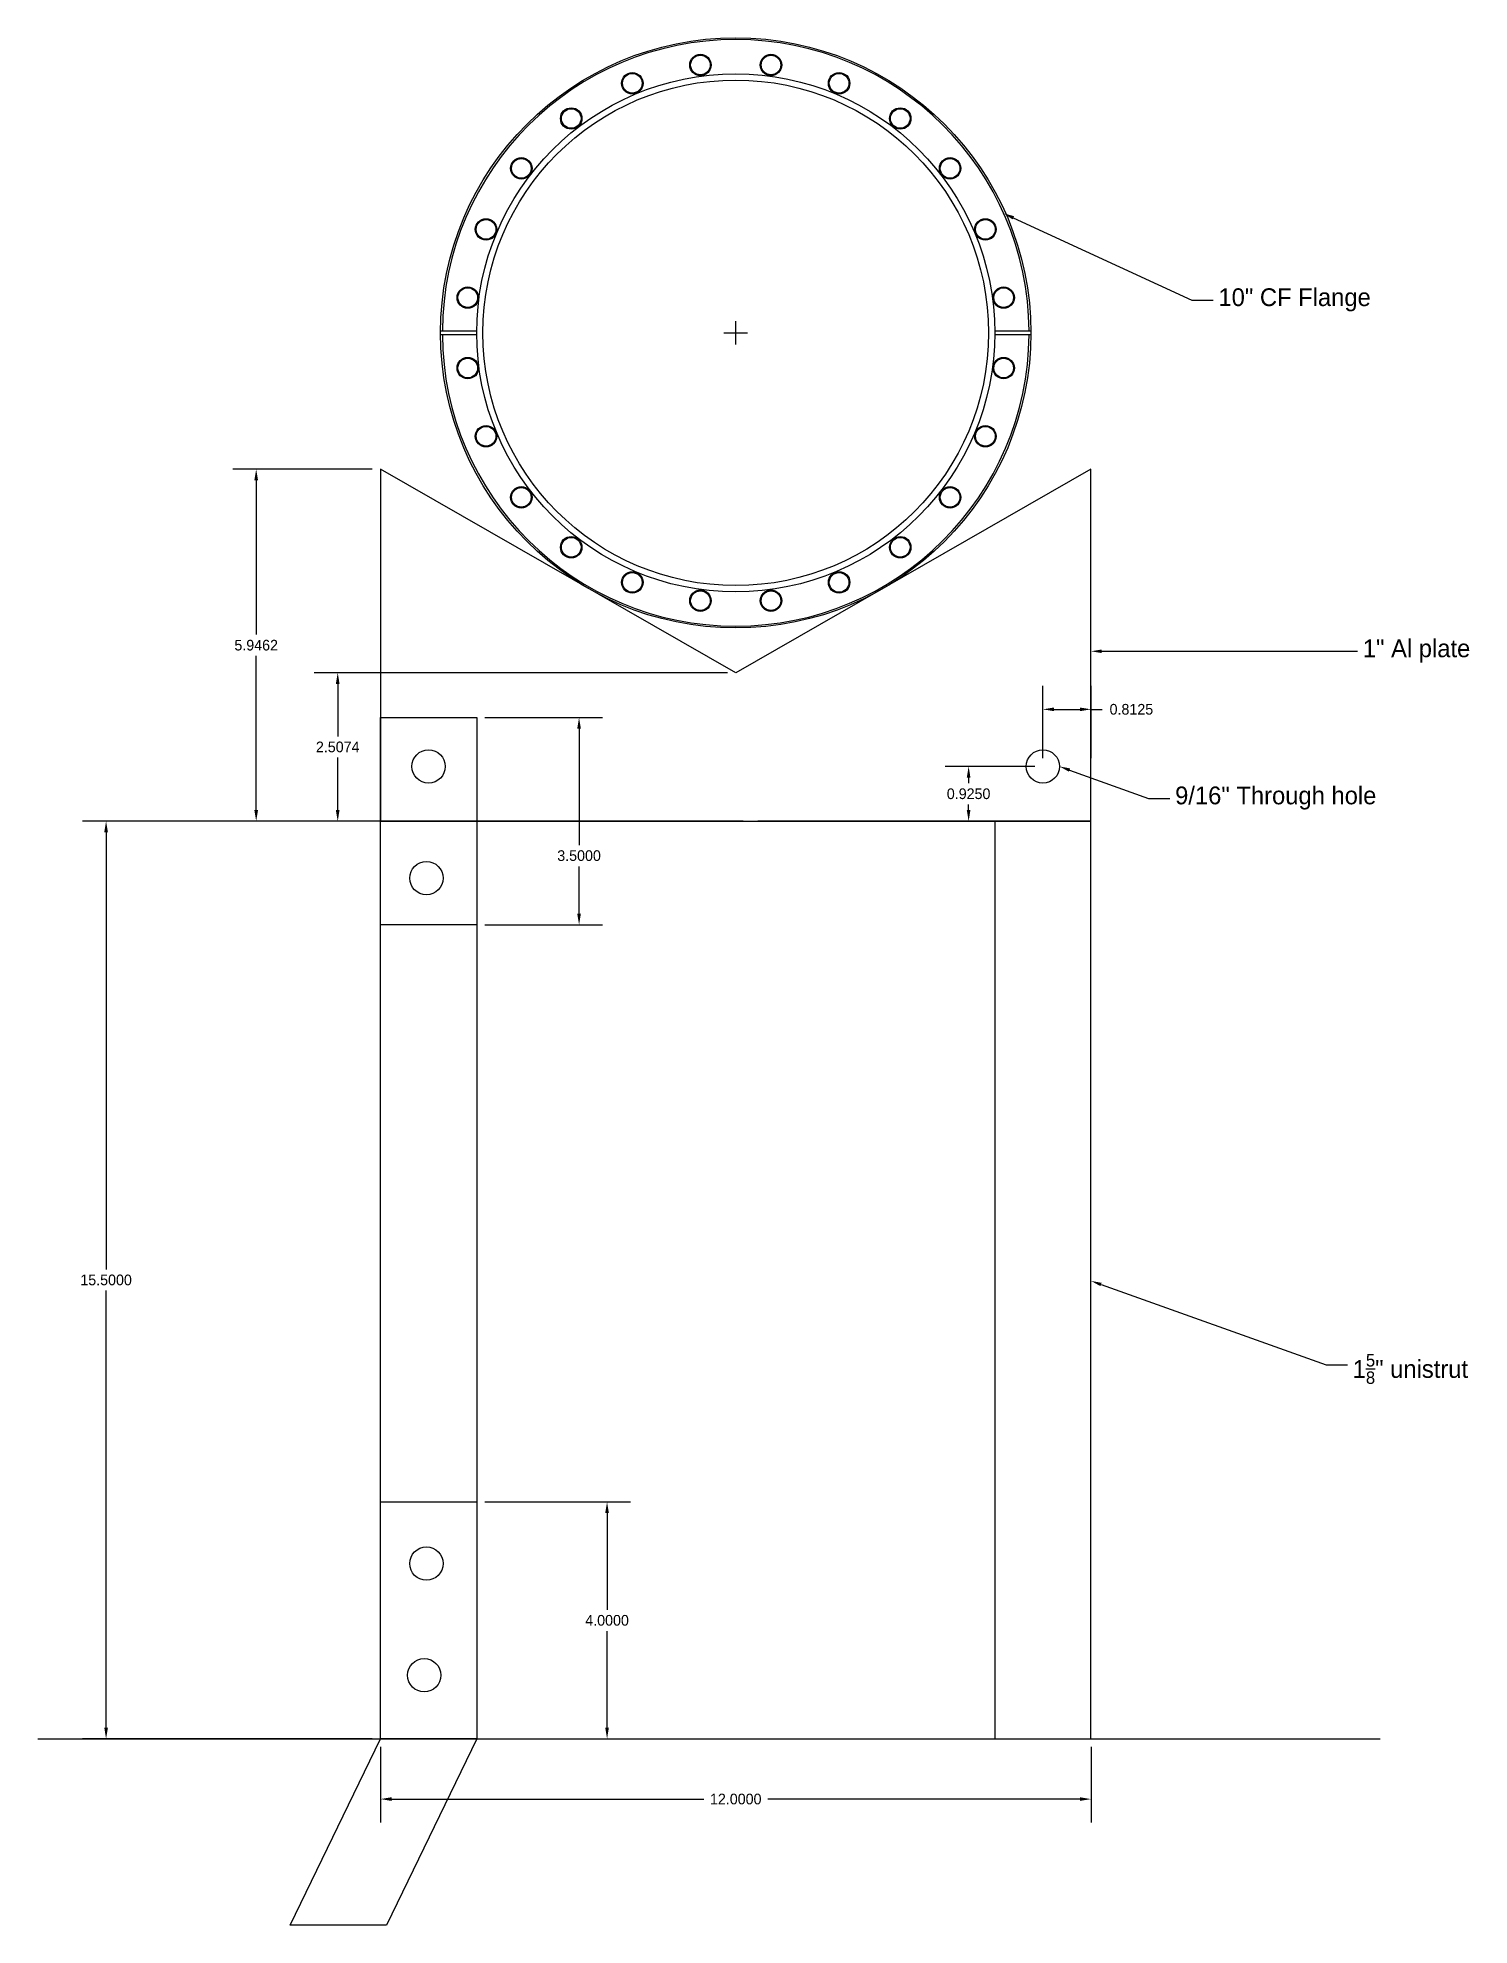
# Model space of a CAD drawing. Extents: x -0.8 to 23.4, y -16 to 15.8.
import ezdxf
from ezdxf import colors
from ezdxf.entities.mleader import LeaderData, LeaderLine
from ezdxf.math import Vec2, Vec3

# ---------------------------------------------------------------- set-up
doc = ezdxf.new("R2010")
doc.units = 0
doc.header["$LTSCALE"] = 1.21
doc.header["$MEASUREMENT"] = 0
doc.layers.get('0').update_dxf_attribs({"linetype": 'CONTINUOUS'})
doc.layers.get('Defpoints').update_dxf_attribs({"linetype": 'CONTINUOUS'})
doc.dimstyles.get("Standard").update_dxf_attribs({"dimtxt": 0.15625, "dimasz": 0.18, "dimexe": 0.18, "dimexo": 0.0625, "dimgap": 0.09, "dimtad": 0, "dimtih": 1, "dimtoh": 1, "dimdec": 4, "dimzin": 0, "dimdsep": 46, "dimtxsty": 'Standard', "dimcen": 0.09, "dimadec": 0, "dimazin": 0, "dimtp": 0.005, "dimtm": 0.005, "dimtfac": 1, "dimtdec": 4, "dimtofl": 0, "dimtmove": 0, "dimatfit": 0, "dimfxl": 1, "dimtolj": 1, "dimtzin": 0, "dimarcsym": 0})

# ---------------------------------------------------------------- blocks, each defined once
blk = doc.blocks.new('*D0')
at = {"color": 0, "lineweight": -2}
for p, q in [((4.887, 2.604), (-0.005, 2.604)), ((0.391, 2.417), (0.391, -4.966)), ((0.391, -12.708), (0.391, -5.326)), ((4.887, -12.896), (-0.005, -12.896))]:
    blk.add_line(p, q, dxfattribs=at)
at = {"color": 0}
for points in [[(0.36, 2.417), (0.422, 2.417), (0.391, 2.604)], [(0.36, -12.708), (0.422, -12.708), (0.391, -12.896)]]:
    blk.add_solid(points, dxfattribs=at)
at = {"layer": 'Defpoints', "color": 0}
for p in [(0.391, 2.604), (5.025, 2.604), (5.025, -12.896)]:
    blk.add_point(p, dxfattribs=at)
at = {"color": 0, "insert": (0.391, -5.146), "char_height": 0.18, "attachment_point": 5}
blk.add_mtext('\\A1;15.5000', dxfattribs=at)
blk = doc.blocks.new('*D1')
at = {"color": 0, "lineweight": -2}
for p, q in [((4.887, 8.55), (2.53, 8.55)), ((2.926, 8.363), (2.926, 5.757)), ((2.926, 2.792), (2.926, 5.397)), ((4.887, 2.604), (2.53, 2.604))]:
    blk.add_line(p, q, dxfattribs=at)
at = {"color": 0}
for points in [[(2.895, 8.363), (2.957, 8.363), (2.926, 8.55)], [(2.895, 2.792), (2.957, 2.792), (2.926, 2.604)]]:
    blk.add_solid(points, dxfattribs=at)
at = {"layer": 'Defpoints', "color": 0}
for p in [(2.926, 8.55), (5.025, 8.55), (5.025, 2.604)]:
    blk.add_point(p, dxfattribs=at)
at = {"color": 0, "insert": (2.926, 5.577), "char_height": 0.18, "attachment_point": 5}
blk.add_mtext('\\A1;5.9462', dxfattribs=at)
blk = doc.blocks.new('*D2')
at = {"color": 0, "lineweight": -2}
for p, q in [((10.887, 5.112), (3.907, 5.112)), ((4.303, 4.924), (4.303, 4.038)), ((4.303, 2.792), (4.303, 3.678)), ((11.012, 2.604), (3.907, 2.604))]:
    blk.add_line(p, q, dxfattribs=at)
at = {"color": 0}
for points in [[(4.271, 4.924), (4.334, 4.924), (4.303, 5.112)], [(4.271, 2.792), (4.334, 2.792), (4.303, 2.604)]]:
    blk.add_solid(points, dxfattribs=at)
at = {"layer": 'Defpoints', "color": 0}
for p in [(11.025, 5.112), (4.303, 2.604), (11.15, 2.604)]:
    blk.add_point(p, dxfattribs=at)
at = {"color": 0, "insert": (4.303, 3.858), "char_height": 0.18, "attachment_point": 5}
blk.add_mtext('\\A1;2.5074', dxfattribs=at)
blk = doc.blocks.new('*D6')
at = {"color": 0, "lineweight": -2}
for p, q in [((16.075, 3.529), (14.562, 3.529)), ((14.958, 3.342), (14.958, 3.247)), ((14.958, 2.792), (14.958, 2.887)), ((16.075, 2.604), (14.562, 2.604))]:
    blk.add_line(p, q, dxfattribs=at)
at = {"color": 0}
for points in [[(14.927, 3.342), (14.989, 3.342), (14.958, 3.529)], [(14.927, 2.792), (14.989, 2.792), (14.958, 2.604)]]:
    blk.add_solid(points, dxfattribs=at)
at = {"layer": 'Defpoints', "color": 0}
for p in [(16.212, 3.529), (14.958, 2.604), (16.212, 2.604)]:
    blk.add_point(p, dxfattribs=at)
at = {"color": 0, "insert": (14.958, 3.067), "char_height": 0.18, "attachment_point": 5}
blk.add_mtext('\\A1;0.9250', dxfattribs=at)
blk = doc.blocks.new('*D7')
at = {"color": 0, "lineweight": -2}
for p, q in [((16.212, 3.667), (16.212, 4.89)), ((17.025, 3.667), (17.025, 4.89)), ((16.4, 4.494), (16.837, 4.494)), ((17.025, 4.494), (17.212, 4.494))]:
    blk.add_line(p, q, dxfattribs=at)
at = {"color": 0}
for points in [[(16.4, 4.525), (16.4, 4.463), (16.212, 4.494)], [(16.837, 4.525), (16.837, 4.463), (17.025, 4.494)]]:
    blk.add_solid(points, dxfattribs=at)
at = {"layer": 'Defpoints', "color": 0}
for p in [(17.025, 4.494), (16.212, 3.529), (17.025, 3.529)]:
    blk.add_point(p, dxfattribs=at)
at = {"color": 0, "insert": (17.707, 4.494), "char_height": 0.18, "attachment_point": 5}
blk.add_mtext('\\A1;0.8125', dxfattribs=at)
blk = doc.blocks.new('*D9')
at = {"color": 0, "lineweight": -2}
for p, q in [((6.787, -8.896), (9.248, -8.896)), ((8.852, -9.083), (8.852, -10.716)), ((8.852, -12.708), (8.852, -11.076)), ((6.787, -12.896), (9.248, -12.896))]:
    blk.add_line(p, q, dxfattribs=at)
at = {"color": 0}
for points in [[(8.821, -9.083), (8.883, -9.083), (8.852, -8.896)], [(8.821, -12.708), (8.883, -12.708), (8.852, -12.896)]]:
    blk.add_solid(points, dxfattribs=at)
at = {"layer": 'Defpoints', "color": 0}
for p in [(6.65, -8.896), (8.852, -8.896), (6.65, -12.896)]:
    blk.add_point(p, dxfattribs=at)
at = {"color": 0, "insert": (8.852, -10.896), "char_height": 0.18, "attachment_point": 5}
blk.add_mtext('\\A1;4.0000', dxfattribs=at)
blk = doc.blocks.new('*D10')
at = {"color": 0, "lineweight": -2}
for p, q in [((6.787, 4.354), (8.775, 4.354)), ((8.379, 4.167), (8.379, 2.202)), ((8.379, 1.042), (8.379, 1.842)), ((6.787, 0.854), (8.775, 0.854))]:
    blk.add_line(p, q, dxfattribs=at)
at = {"color": 0}
for points in [[(8.348, 4.167), (8.41, 4.167), (8.379, 4.354)], [(8.348, 1.042), (8.41, 1.042), (8.379, 0.854)]]:
    blk.add_solid(points, dxfattribs=at)
at = {"layer": 'Defpoints', "color": 0}
for p in [(6.65, 4.354), (8.379, 4.354), (6.65, 0.854)]:
    blk.add_point(p, dxfattribs=at)
at = {"color": 0, "insert": (8.379, 2.022), "char_height": 0.18, "attachment_point": 5}
blk.add_mtext('\\A1;3.5000', dxfattribs=at)
blk = doc.blocks.new('*D11')
at = {"color": 0, "lineweight": -2}
for p, q in [((5.025, -13.033), (5.025, -14.311)), ((17.025, -13.033), (17.025, -14.311)), ((5.212, -13.915), (10.485, -13.915)), ((16.837, -13.915), (11.565, -13.915))]:
    blk.add_line(p, q, dxfattribs=at)
at = {"color": 0}
for points in [[(5.212, -13.884), (5.212, -13.946), (5.025, -13.915)], [(16.837, -13.884), (16.837, -13.946), (17.025, -13.915)]]:
    blk.add_solid(points, dxfattribs=at)
at = {"layer": 'Defpoints', "color": 0}
for p in [(5.025, -12.896), (17.025, -12.896), (17.025, -13.915)]:
    blk.add_point(p, dxfattribs=at)
at = {"color": 0, "insert": (11.025, -13.915), "char_height": 0.18, "attachment_point": 5}
blk.add_mtext('\\A1;12.0000', dxfattribs=at)

msp = doc.modelspace()

# ---------------------------------------------------------------- linework, layer by layer
at = {"color": 7, "linetype": 'Continuous'}
for p, q in [((6.03975, 10.88546), (6.64976, 10.88546)), ((15.39954, 10.88546), (16.00955, 10.88546)), ((6.64976, 10.82296), (6.03975, 10.82296)), ((16.00955, 10.82296), (15.39954, 10.82296))]:
    msp.add_line(p, q, dxfattribs=at)
for p, q in [((10.82665, 10.85421), (11.22265, 10.85421)), ((11.02465, 10.65621), (11.02465, 11.05221)), ((11.02465, 5.11163), (5.02465, 8.55037)), ((5.02465, 8.55037), (5.02465, 2.60421)), ((17.02465, 8.55037), (11.02465, 5.11163)), ((17.02465, 2.60421), (17.02465, 8.55037)), ((5.02465, 2.60421), (5.02465, 4.35421)), ((5.02465, 4.35421), (6.64965, 4.35421)), ((5.02465, 0.85421), (5.02465, 4.35421)), ((6.64965, 4.35421), (6.64965, 2.60421)), ((5.02465, 2.60421), (5.02465, 3.52921)), ((5.02465, -12.89579), (5.02465, 2.60421)), ((5.02465, 2.60421), (6.64965, 2.60421)), ((5.02465, 2.60421), (6.64965, 2.60421)), ((6.64965, 2.60421), (6.64965, -12.89579)), ((6.64965, 2.60421), (15.39965, 2.60421)), ((6.64965, 2.60421), (6.64965, -1.39579)), ((11.14965, 2.60421), (6.64965, 2.60421)), ((6.64965, 2.60421), (6.64965, 0.85421)), ((15.39965, 2.60421), (11.39965, 2.60421)), ((17.02465, 2.60421), (15.39965, 2.60421)), ((15.39965, 2.60421), (15.39965, -12.89579)), ((15.39965, 2.60421), (17.02465, 2.60421)), ((17.02465, 2.60421), (16.21215, 2.60421)), ((17.02465, -12.89579), (17.02465, 2.60421)), ((6.64965, 0.85421), (5.02465, 0.85421)), ((5.02465, -12.89579), (5.02465, -8.89579)), ((5.02465, -8.89579), (6.64965, -8.89579)), ((6.64965, -8.89579), (6.64965, -12.89579)), ((-0.76304, -12.89579), (21.90682, -12.89579)), ((3.49973, -16.04613), (5.02465, -12.89579)), ((6.64965, -12.89579), (5.02465, -12.89579)), ((6.64965, -12.89579), (5.12473, -16.04613)), ((15.39965, -12.89579), (17.02465, -12.89579)), ((5.12473, -16.04613), (3.49973, -16.04613))]:
    msp.add_line(p, q)
for centre, radius in [((11.02465, 10.85421), 4.985), ((10.42893, 15.37916), 0.181), ((10.42893, 15.37916), 0.166), ((11.62037, 15.37916), 0.181), ((11.62037, 15.37916), 0.166), ((11.02465, 10.85421), 4.375), ((11.02465, 10.85421), 4.27), ((9.27808, 15.07079), 0.181), ((9.27808, 15.07079), 0.166), ((12.77122, 15.07079), 0.181), ((12.77122, 15.07079), 0.166), ((8.24626, 14.47507), 0.181), ((8.24626, 14.47507), 0.166), ((13.80304, 14.47507), 0.181), ((13.80304, 14.47507), 0.166), ((7.40379, 13.6326), 0.181), ((7.40379, 13.6326), 0.166), ((14.64552, 13.6326), 0.181), ((14.64552, 13.6326), 0.166), ((6.80807, 12.60078), 0.181), ((6.80807, 12.60078), 0.166), ((15.24124, 12.60078), 0.181), ((15.24124, 12.60078), 0.166), ((6.4997, 11.44993), 0.181), ((6.4997, 11.44993), 0.166), ((15.54961, 11.44993), 0.181), ((15.54961, 11.44993), 0.166), ((6.4997, 10.25849), 0.181), ((6.4997, 10.25849), 0.166), ((15.54961, 10.25849), 0.181), ((15.54961, 10.25849), 0.166), ((6.80807, 9.10764), 0.181), ((6.80807, 9.10764), 0.166), ((15.24124, 9.10764), 0.181), ((15.24124, 9.10764), 0.166), ((7.40379, 8.07582), 0.181), ((7.40379, 8.07582), 0.166), ((14.64552, 8.07582), 0.181), ((14.64552, 8.07582), 0.166), ((8.24626, 7.23334), 0.181), ((8.24626, 7.23334), 0.166), ((13.80304, 7.23334), 0.181), ((13.80304, 7.23334), 0.166), ((9.27808, 6.63762), 0.181), ((9.27808, 6.63762), 0.166), ((12.77122, 6.63762), 0.181), ((12.77122, 6.63762), 0.166), ((10.42893, 6.32925), 0.181), ((10.42893, 6.32925), 0.166), ((11.62037, 6.32925), 0.181), ((11.62037, 6.32925), 0.166)]:
    msp.add_circle(centre, radius, dxfattribs=at)
for centre in [(5.83715, 3.52921), (16.21215, 3.52921), (5.80062, 1.64281), (5.79997, -9.93622), (5.76344, -11.82262)]:
    msp.add_circle(centre, 0.28125)
for start, end in [(0.361353, 179.638647), (180.361353, 359.638647)]:
    msp.add_arc((11.02465, 10.85421), 4.955, start, end, dxfattribs=at)

# ---------------------------------------------------------------- dimensions: what is measured, and where the dimension line sits
for base, p1, p2, picture, middle in [((2.92615, 8.55037), (5.02465, 2.60421), (5.02465, 8.55037), '*D1', (2.92615, 5.57729)), ((4.30251, 2.60421), (11.02465, 5.11163), (11.14965, 2.60421), '*D2', (4.30251, 3.85792)), ((14.95814, 2.60421), (16.21215, 3.52921), (16.21215, 2.60421), '*D6', (14.95814, 3.06671)), ((0.39124, 2.60421), (5.02465, -12.89579), (5.02465, 2.60421), '*D0', (0.39124, -5.14579)), ((8.85211, -8.89579), (6.64965, -12.89579), (6.64965, -8.89579), '*D9', (8.85211, -10.89579))]:
    dim = msp.add_linear_dim(base=base, p1=p1, p2=p2, angle=90, dimstyle='Standard', override={"dimtxt": 0.18, "dimasz": 0.1875, "dimexe": 0.396, "dimexo": 0.1375, "dimcen": 0.198, "dimtp": 0, "dimtm": 0, "dimatfit": 3})
    dim.commit()
    dim.dimension.update_dxf_attribs({"geometry": picture, "text_midpoint": middle})
for base, p1, p2, picture, middle in [((17.02465, 4.49421), (16.21215, 3.52921), (17.02465, 3.52921), '*D7', (17.70715, 4.49421)), ((17.02465, -13.91479), (5.02465, -12.89579), (17.02465, -12.89579), '*D11', (11.02465, -13.91479))]:
    dim = msp.add_linear_dim(base=base, p1=p1, p2=p2, dimstyle='Standard', override={"dimtxt": 0.18, "dimasz": 0.1875, "dimexe": 0.396, "dimexo": 0.1375, "dimcen": 0.198, "dimtp": 0, "dimtm": 0, "dimatfit": 3})
    dim.commit()
    dim.dimension.update_dxf_attribs({"geometry": picture, "text_midpoint": middle})
dim = msp.add_linear_dim(base=(8.37888, 4.35421), p1=(6.64965, 0.85421), p2=(6.64965, 4.35421), angle=90, dimstyle='Standard', override={"dimtxt": 0.18, "dimasz": 0.1875, "dimexe": 0.396, "dimexo": 0.1375, "dimcen": 0.198, "dimtp": 0, "dimtm": 0, "dimatfit": 3})
dim.commit()
dim.dimension.update_dxf_attribs({"geometry": '*D10', "text_midpoint": (8.37888, 2.02243), "dimtype": 160})

# ---------------------------------------------------------------- leaders
ml = msp.add_multileader_mtext('Standard')
ml.set_content('10" CF Flange', color=256)
ml.set_leader_properties()
ml.build(insert=Vec2(0, 0))
ml.multileader.update_dxf_attribs({"text_right_attachment_type": 6, "dogleg_length": 0.36, "arrow_head_size": 0.18})
ctx = ml.context
ctx.base_point, ctx.char_height, ctx.arrow_head_size, ctx.landing_gap_size, ctx.plane_origin = Vec3(19.08733, 11.4064), 0.3, 0.18, 0.09, Vec3(15.54961, 12.87332)
ctx.right_attachment = 6
notes = []
notes.append((ctx, [(0, (1, 1, 0), (18.72733, 11.4064), (1, 0), 0.36, [(0, [(15.54961, 12.87332)], 0, [])])]))
ctx.mtext.insert, ctx.mtext.flow_direction = Vec3(19.17733, 11.6064), 5
ml = msp.add_multileader_mtext('Standard')
ml.set_content('1" Al plate', color=256)
ml.set_leader_properties()
ml.build(insert=Vec2(0, 0))
ml.multileader.update_dxf_attribs({"text_right_attachment_type": 6, "dogleg_length": 0.36, "arrow_head_size": 0.18})
ctx = ml.context
ctx.base_point, ctx.char_height, ctx.arrow_head_size, ctx.landing_gap_size, ctx.plane_origin = Vec3(21.52578, 5.47494), 0.3, 0.18, 0.09, Vec3(17.02465, 5.47494)
ctx.right_attachment = 6
notes.append((ctx, [(0, (1, 1, 0), (21.16578, 5.47494), (1, 0), 0.36, [(0, [(17.02465, 5.47494)], 0, [])])]))
ctx.mtext.insert, ctx.mtext.flow_direction = Vec3(21.61578, 5.67494), 5
ml = msp.add_multileader_mtext('Standard')
ml.set_content('9/16" Through hole', color=256)
ml.set_leader_properties()
ml.build(insert=Vec2(0, 0))
ml.multileader.update_dxf_attribs({"text_right_attachment_type": 6, "dogleg_length": 0.36, "arrow_head_size": 0.18})
ctx = ml.context
ctx.base_point, ctx.char_height, ctx.arrow_head_size, ctx.landing_gap_size, ctx.plane_origin = Vec3(18.35588, 2.98991), 0.3, 0.18, 0.09, Vec3(16.4934, 3.52921)
ctx.right_attachment = 6
notes.append((ctx, [(0, (1, 1, 0), (17.99588, 2.98991), (1, 0), 0.36, [(0, [(16.4934, 3.52921)], 0, [])])]))
ctx.mtext.insert, ctx.mtext.flow_direction = Vec3(18.44588, 3.18991), 5
ml = msp.add_multileader_mtext('Standard')
ml.set_content('\\A1;1{\\H0.7x;\\S5/8;}" unistrut', color=256)
ml.set_leader_properties()
ml.build(insert=Vec2(0, 0))
ml.multileader.update_dxf_attribs({"text_right_attachment_type": 6, "dogleg_length": 0.36, "arrow_head_size": 0.18})
ctx = ml.context
ctx.base_point, ctx.char_height, ctx.arrow_head_size, ctx.landing_gap_size, ctx.plane_origin = Vec3(21.35447, -6.57698), 0.3, 0.18, 0.09, Vec3(17.02465, -5.16117)
ctx.right_attachment = 6
notes.append((ctx, [(0, (1, 1, 0), (20.99447, -6.57698), (1, 0), 0.36, [(0, [(17.02465, -5.16117)], 0, [])])]))
ctx.mtext.insert, ctx.mtext.flow_direction = Vec3(21.44447, -6.39698), 5
for ctx, leaders in notes:
    for number, flags, end, landing, length, lines in leaders:
        leader = LeaderData()
        leader.index, (leader.has_last_leader_line, leader.has_dogleg_vector, leader.attachment_direction) = number, flags
        leader.last_leader_point, leader.dogleg_vector, leader.dogleg_length = Vec3(end), Vec3(landing), length
        for number, points, colour, breaks in lines:
            line = LeaderLine()
            line.index, line.vertices, line.color, line.breaks = number, Vec3.list(points), colors.encode_raw_color(colour), breaks
            leader.lines.append(line)
        ctx.leaders.append(leader)

doc.saveas('drawing.dxf')
